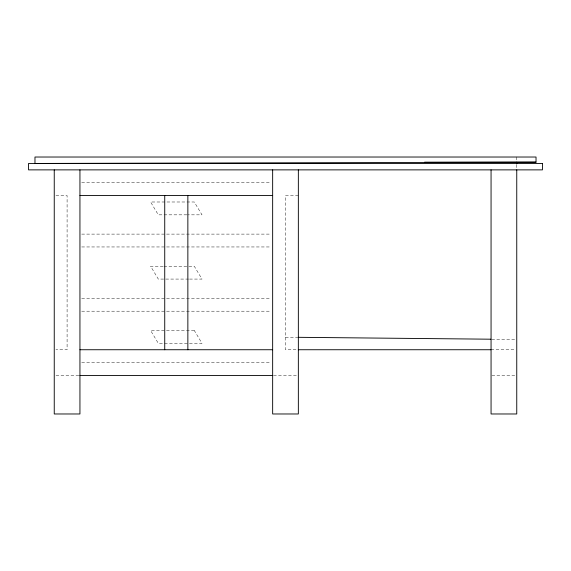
<?xml version="1.0" encoding="UTF-8"?>
<svg xmlns="http://www.w3.org/2000/svg" width="571" height="571" viewBox="0 0 571 571"><rect width="100%" height="100%" fill="white"/><g stroke="black" fill="none" stroke-linecap="round" stroke-linejoin="round"><path stroke-width="0.43" stroke-dasharray="2.85 2.14" d="M81.724 182.72L270.868 182.72M55.958 195.567L67.093 195.567L67.093 349.738L55.958 349.738M298.348 195.567L285.5 195.567L285.5 349.738L298.348 349.738M186.838 214.839L158.31 214.839L150.601 201.991L194.283 201.991L201.991 214.839L187.731 214.839M81.724 234.11L270.868 234.11M81.724 246.958L270.868 246.958M163.085 266.229L150.601 266.229L158.31 279.076L188.623 279.076M163.97 266.229L194.283 266.229L201.991 279.076L189.508 279.076M81.724 298.348L270.868 298.348M81.724 311.195L270.868 311.195M285.5 337.311L298.348 337.311M491.06 349.738L514.985 349.738M81.724 362.585L270.868 362.585M56.015 375.433L79.055 375.433M273.538 375.433L297.462 375.433M491.945 375.433L514.985 375.433M491.795 339.217L514.971 339.445M516.755 157.025L516.755 161.308M516.755 164.734L516.755 169.016M194.283 330.466L150.601 330.466L158.31 343.314L201.991 343.314L194.283 330.466"/><path stroke-width="0.86" d="M536.026 162.164L34.974 163.449L34.974 157.025L536.026 157.025L536.026 162.164L424.581 162.164M79.94 195.567L272.652 195.567M79.94 349.738L272.652 349.738M298.348 349.738L491.06 349.738M79.94 375.433L272.652 375.433M298.348 337.311L490.903 339.203M516.755 162.164L516.755 163.877M516.755 169.873L516.755 413.975L491.06 413.975L491.06 169.873M298.348 169.873L298.348 413.975L272.652 413.975L272.652 169.873M187.859 195.567L187.859 349.738M164.734 195.567L164.734 349.738M79.94 169.873L79.94 413.975L54.245 413.975L54.245 169.873M542.45 163.449L28.55 163.449L28.55 169.873L542.45 169.873L542.45 163.449"/></g></svg>
